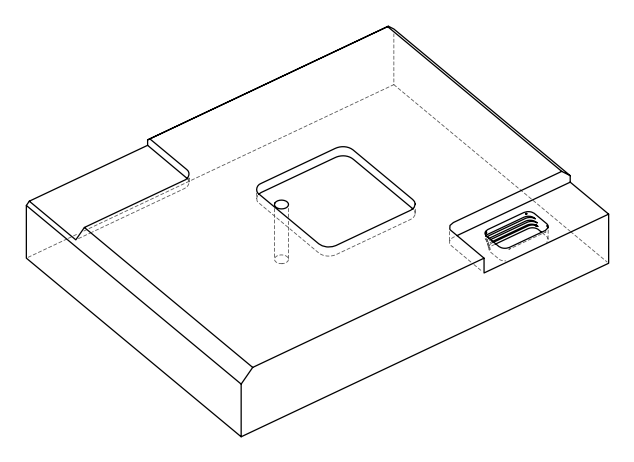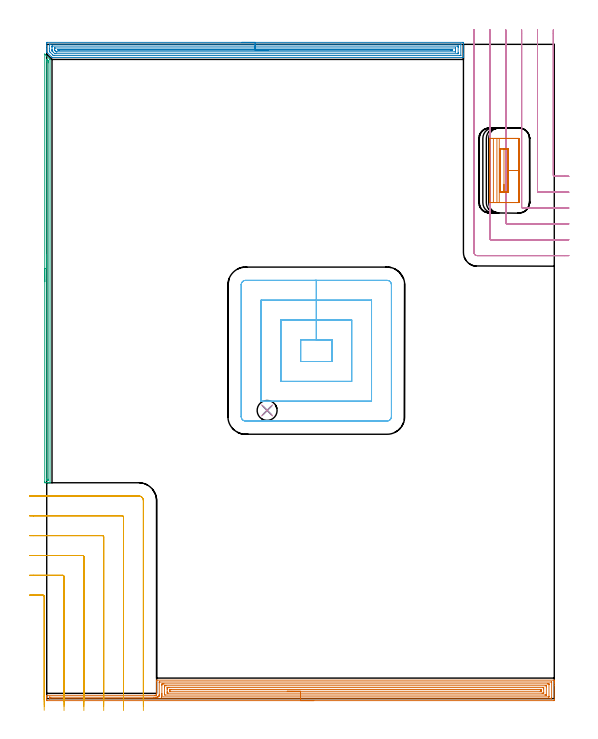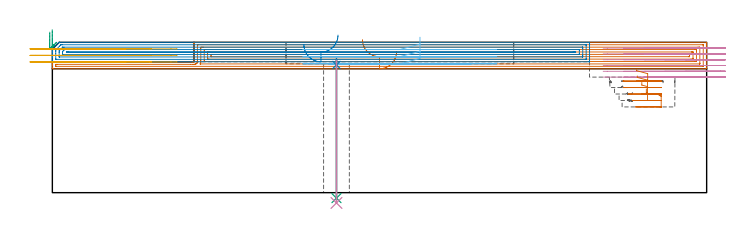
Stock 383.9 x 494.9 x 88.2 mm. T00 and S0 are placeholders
(PLAN: 10 operations, 6 tool changes, 65 min)
(1 AREA_MILL | FG_CHAMFER_SURFACE | UGT0205_001 | 16.02 min | 45767 mm3)
(2 AREA_MILL_1 | FG_CHAMFER_SURFACE_1 | UGT0205_001 | 12.74 min | 20890 mm3)
(3 AREA_MILL_2 | FG_CHAMFER_SURFACE_2 | UGT0205_001 | 5.32 min | 2594 mm3)
(4 MILL_CORNER_NOTCH_RECTANGULAR | CORNER_NOTCH_RECTANGULAR | UGT0201_010 | Follow Part, ap 4, ae 75% | 14.21 min | 234305 mm3)
(5 MILL_CORNER_NOTCH_RECTANGULAR_1 | CORNER_NOTCH_RECTANGULAR_1 | UGT0201_104 | Follow Part, ap 5, ae 75% | 6.58 min | 146609 mm3)
(6 MILL_RECTANGULAR_POCKET | POCKET_RECTANGULAR_STRAIGHT | UGT0201_104 | Follow Part, ap 5, ae 75% | 6.83 min | 210918 mm3)
(7 MILL_RECTANGULAR_POCKET_1 | POCKET_RECTANGULAR_STRAIGHT_1 | UGT0201_010 | Follow Part, ap 4, ae 75% | 2.55 min | 38267 mm3)
(8 SPOT_DRILL | STEP1HOLE | NXT0321_9005460120000 | 0.03 min | 5 mm3)
(9 DRILL_THROUGH_HOLE_INTO_CENTER | STEP1HOLE | NXT0301_065 | 0.33 min | 5206 mm3)
(10 DRILL_TO_ENLARGE_THROUGH_HOLE | STEP1HOLE | UGT0301_281 | 0.34 min | 8273 mm3)
(TOOL UGT0205_001 | Chamfer Mill 20 x 3 x 45 deg. | D20 FL50 Z2)
(TOOL UGT0201_010 | End Mill 16 mm | D16 FL22 Z2)
(TOOL UGT0201_104 | End Mill 20 mm | D20 FL22 Z2)
(TOOL NXT0321_9005460120000 | NC Spot Drill, 142deg, 12mm, Carbide, Uncoated | D12 PA142 FL30 Z2)
(TOOL NXT0301_065 | Carbide Drill 9.4mm [860.1-0940-075A1-MM 2214] | D9.4 PA140 FL98 Z2)
(TOOL UGT0301_281 | Twist Drill 15.1 mm | D15.1 PA118 FL120 Z2)
(OP 1 AREA_MILL)
G17 G21 G94 G90
T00 M6
G54
G17 G0 G90 X201.95 Y-1.5 S1061 M3
G43 Z98.2 H0
Z82.7
G94 G1 X201.912 Z81.828 F250.
X201.798 Z80.963
X201.609 Z80.112
X201.347 Z79.28
X201.013 Z78.474
X200.61 Z77.7
X200.141 Z76.964
X199.61 Z76.272
X199.021 Z75.629
X198.378 Z75.04
X197.686 Z74.508
X196.95 Z74.04
X196.176 Z73.637
X195.37 Z73.303
X194.538 Z73.041
X193.686 Z72.852
X192.822 Z72.738
X191.95 Z72.7
X0.628
X0.025 Y-1.493 Z72.703
X0.007 Y-1.491 Z72.705
X0. Y-0.891 Z73.303
Y0.534 Z74.73
Y0.894 Z75.089
Y1.615 Z75.814
Y1.924 Z76.124
X0.005 Y2.395 Z76.587
X0.01 Y2.497 Z76.689
X0.181 Y2.5 Z76.7
X82.032
X82.093 Y2.508 Z76.684
X82.098
X82.183 Y2.5 Z76.7
X82.246 Y2.508 Z76.685
X82.295 Y2.501 Z76.694
X82.298 Z76.695
X82.324
X82.329
X82.374 Y2.507 Z76.69
X82.379 Z76.689
X82.383 Y2.505 Z76.691
X82.399 Y2.5 Z76.7
X82.418
X82.427 Y2.506 Z76.691
X82.431 Y2.504 Z76.694
X82.52 Y2.5 Z76.7
X82.878 Y2.501 Z76.699
X83.1 Y2.5
Y13.081 Z87.276
Y13.391 Z87.585
X83.101 Y13.694 Z87.888
X83.106 Y13.92 Z88.113
X83.11 Y13.997 Z88.189
X83.325 Y14. Z88.2
X383.719
X383.89 Y13.997 Z88.188
X383.893 Y13.937 Z88.129
X383.9 Y13.508 Z87.708
Y13.22 Z87.419
Y12.499 Z86.694
Y11.245 Z85.443
Y9.821 Z84.016
Y-0.891 Z73.306
X383.898 Y-1.159 Z73.038
X383.89 Y-1.492 Z72.706
X383.558 Y-1.499 Z72.699
X191.95 Y-1.5 Z72.7
Y-0.086 Z74.114
X2.328
X2.154 Y-0.084 Z74.116
X2.038 Y-0.08 Z74.12
X2.008 Y-0.078 Z74.122
X2.005 Y-0.074 Z74.126
X2.003 Y-0.058 Z74.142
X2.001 Y0.001 Z74.201
Y0.998 Z75.198
X2.004 Y1.049 Z75.249
X2.009 Y1.073 Z75.273
X2.012 Y1.079 Z75.279
X2.032 Y1.081 Z75.281
X2.225 Y1.085 Z75.285
X2.416
X3.118 Y1.086 Z75.286
X81.09 Y1.085 Z75.285
X82.174 Y1.084 Z75.284
X82.878 Y1.091 Z75.291
X83.227 Y1.096 Z75.296
X83.539 Y1.127 Z75.327
X83.772 Y1.175 Z75.375
X84.036 Y1.258 Z75.458
X84.222 Y1.338 Z75.538
X84.394 Y1.431 Z75.631
X84.666 Y1.631 Z75.831
X84.745 Y1.708 Z75.908
X84.816 Y1.787 Z75.987
X84.929 Y1.945 Z76.145
X84.993 Y2.067 Z76.267
X85.066 Y2.28 Z76.48
X85.089 Y2.464 Z76.664
X85.093 Y2.679 Z76.879
X85.099 Y3.14 Z77.34
X85.1 Y12.065 Z86.265
X85.104 Y12.499 Z86.699
X85.107 Y12.556 Z86.756
X85.109 Y12.578 Z86.778
X85.212 Y12.581 Z86.781
X85.386 Y12.585 Z86.785
X85.473
X85.56 Y12.586 Z86.786
X381.572 Y12.585 Z86.785
X381.746 Y12.584 Z86.784
X381.861 Y12.58 Z86.78
X381.892 Y12.578 Z86.778
X381.894 Y12.574 Z86.774
X381.897 Y12.558 Z86.758
X381.899 Y12.499 Z86.699
X381.9 Y0.479 Z74.679
X381.896 Y0.001 Z74.201
X381.894 Y-0.05 Z74.15
X381.891 Y-0.071 Z74.129
X381.832 Y-0.079 Z74.121
X381.659 Y-0.084 Z74.116
X381.571 Y-0.085 Z74.115
X191.95 Y-0.086 Z74.114
Y1.328 Z75.528
X86.815 Y1.329 Z75.529
X86.777 Y1.33 Z75.53
X86.757 Y1.332 Z75.532
X86.753 Y1.334 Z75.534
X86.752 Y1.339 Z75.539
X86.903 Y1.646 Z75.846
X86.955 Y1.787 Z75.987
X87.047 Y2.087 Z76.287
X87.084 Y2.36 Z76.56
X87.093 Y2.679 Z76.879
X87.098 Y2.929 Z77.129
X87.1 Y3.572 Z77.772
Y3.82 Z78.02
Y10.068 Z84.268
X87.104 Y10.713 Z84.913
X87.109 Y10.952 Z85.152
X87.128 Y11.164 Z85.364
X87.348 Y11.167 Z85.367
X87.785 Y11.17 Z85.37
X88.242 Y11.171 Z85.371
X88.678
X378.802
X379.239 Y11.17 Z85.37
X379.696 Y11.167 Z85.367
X379.848 Y11.164 Z85.364
X379.89 Y11.155 Z85.355
X379.894 Y11.052 Z85.252
X379.898 Y10.917 Z85.117
X379.899 Y10.713 Z84.913
X379.9 Y10.51 Z84.71
X379.899 Y1.787 Z75.987
X379.898 Y1.585 Z75.785
X379.89 Y1.38 Z75.58
X379.887 Y1.335 Z75.535
X379.867 Y1.333 Z75.533
X379.811 Y1.331 Z75.531
X379.696 Y1.329 Z75.529
X191.95 Y1.328 Z75.528
Y2.743 Z76.943
X89.967
X89.137 Y2.75 Z76.95
X89.102 Y3.572 Z77.772
X89.1 Y3.608 Z77.808
X89.101 Y8.964 Z83.164
X89.137 Y9.75 Z83.95
X89.205 Y9.752 Z83.952
X90.031 Y9.757 Z83.957
X90.094
X377.078
X377.851 Y9.751 Z83.951
X377.89 Y9.75 Z83.95
X377.894 Y9.702 Z83.902
X377.897 Y9.593 Z83.793
X377.899 Y9.374 Z83.574
X377.9 Y8.936 Z83.136
X377.899 Y3.13 Z77.33
X377.897 Y2.909 Z77.109
X377.894 Y2.798 Z76.998
X377.89 Y2.75 Z76.95
X377.84 Y2.747 Z76.947
X377.014 Y2.743 Z76.943
X376.951
X191.95
Y4.157 Z78.357
X91.819 Y4.158 Z78.358
X91.228 Y4.161 Z78.361
X91.144 Y4.164 Z78.364
X91.11 Y4.172 Z78.372
X91.103 Y4.286 Z78.486
X91.101 Y4.465 Z78.665
X91.1 Y5.182 Z79.382
Y6.968 Z81.168
Y7.86 Z82.06
X91.102 Y8.035 Z82.235
X91.106 Y8.215 Z82.415
X91.11 Y8.303 Z82.503
X91.122 Y8.336 Z82.536
X91.203 Y8.338 Z82.538
X91.512 Y8.342 Z82.542
X91.819 Y8.343 Z82.543
X92.404
X374.918
X375.226 Y8.342 Z82.542
X375.817 Y8.338 Z82.538
X375.871 Y8.336 Z82.536
X375.89 Y8.326 Z82.526
X375.896 Y8.259 Z82.459
X375.898 Y8.035 Z82.235
X375.9 Y7.363 Z81.563
Y4.685 Z78.885
X375.899 Y4.465 Z78.665
X375.897 Y4.296 Z78.496
X375.894 Y4.213 Z78.413
X375.89 Y4.173 Z78.373
X375.879 Y4.164 Z78.364
X375.842 Y4.162 Z78.362
X375.533 Y4.158 Z78.358
X375.226 Y4.157 Z78.357
X374.64
X191.95
Y5.571 Z79.771
X93.392 Y5.572 Z79.772
X93.211 Y5.574 Z79.774
X93.122 Y5.578 Z79.778
X93.11 Y5.579 Z79.779
X93.106 Y5.593 Z79.793
X93.103 Y5.619 Z79.819
X93.1 Y5.863 Z80.063
X93.101 Y6.25 Z80.45
X93.104 Y6.752 Z80.952
X93.11 Y6.918 Z81.118
X93.267 Y6.922 Z81.122
X93.607 Y6.927 Z81.127
X93.821 Y6.928 Z81.128
X373.438
X373.654 Y6.927 Z81.127
X373.816 Y6.924 Z81.124
X373.888 Y6.922 Z81.122
X373.891 Y6.88 Z81.08
X373.898 Y6.684 Z80.884
X373.899 Y6.25 Z80.45
X373.898 Y5.791 Z79.991
X373.893 Y5.635 Z79.835
X373.89 Y5.584 Z79.784
X373.861 Y5.578 Z79.778
X373.778 Y5.576 Z79.776
X373.438 Y5.572 Z79.772
X373.224 Y5.571 Z79.771
X191.95
X191.078 Z79.809
X190.213 Z79.923
X189.362 Z80.112
X188.53 Z80.374
X187.724 Z80.708
X186.95 Z81.111
X186.214 Z81.58
X185.522 Z82.111
X184.879 Z82.7
X184.29 Z83.343
X183.758 Z84.035
X183.29 Z84.771
X182.887 Z85.545
X182.553 Z86.351
X182.291 Z87.183
X182.102 Z88.035
X181.988 Z88.899
X181.95 Z89.771
G0 Z98.2
M5
M2
(OP 2 AREA_MILL_1)
G17 G21 G94 G90
T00 M6
G54
G17 G0 G90 X147.6 Y496.4 S1061 M3
G43 Z98.2 H0
Z86.8
G94 G1 X147.638 Z85.929 F250.
X147.752 Z85.064
X147.941 Z84.212
X148.203 Z83.38
X148.537 Z82.574
X148.94 Z81.8
X149.409 Z81.064
X149.94 Z80.372
X150.529 Z79.729
X151.172 Z79.14
X151.864 Z78.609
X152.6 Z78.14
X153.374 Z77.737
X154.18 Z77.403
X155.012 Z77.141
X155.864 Z76.952
X156.728 Z76.838
X157.6 Z76.8
X314.567 Y496.399 Z76.801
X314.994 Y496.396 Z76.802
X315.19 Y496.392 Z76.806
X315.195 Y495.977 Z77.221
X315.2 Y495.354 Z77.843
Y488.062 Z85.133
Y486.667 Z86.529
Y486.303 Z86.892
Y485.573 Z87.627
Y485.351 Z87.849
X315.198 Y485.174 Z88.019
X315.19 Y485.002 Z88.189
X315.014 Y485. Z88.2
X4.21
X4.005 Y485.004 Z88.189
X3.813 Y485.187 Z88.013
X0.185 Y488.814 Z84.384
X0.061 Y488.941 Z84.257
X0.01 Y488.996 Z84.201
X0.001 Y489.304 Z83.89
X0. Y489.671 Z83.529
Y489.97 Z83.23
Y490.7 Z82.496
Y491.944 Z81.253
Y493.338 Z79.858
Y493.96 Z79.236
Y495.719 Z77.478
X0.003 Y495.977 Z77.221
X0.01 Y496.392 Z76.805
X0.206 Y496.396 Z76.802
X0.633 Y496.4 Z76.8
X157.6
Y494.986 Z78.214
X312.892
X313.149 Y494.984 Z78.216
X313.18 Y494.982 Z78.218
X313.189 Y494.979 Z78.221
X313.193 Y494.972 Z78.228
X313.198 Y494.935 Z78.265
X313.199 Y494.899 Z78.301
X313.2 Y494.683 Z78.517
X313.199 Y486.63 Z86.57
X313.195 Y486.519 Z86.681
X313.19 Y486.446 Z86.754
X313.185 Y486.421 Z86.779
X312.665 Y486.414 Z86.786
X5.885 Y486.415 Z86.785
X5.105 Y486.42 Z86.78
X5.057 Y486.421 Z86.779
X5.006 Y486.456 Z86.744
X4.898 Y486.559 Z86.641
X4.685 Y486.768 Z86.432
X4.267 Y487.182 Z86.018
X2.421 Y489.029 Z84.171
X2.032 Y489.43 Z83.77
X2.01 Y489.82 Z83.38
X2.003 Y490.232 Z82.968
X2. Y491.579 Z81.621
Y494.632 Z78.568
X2.001 Y494.77 Z78.43
X2.005 Y494.881 Z78.319
X2.01 Y494.954 Z78.246
X2.015 Y494.979 Z78.221
X2.535 Y494.985 Z78.215
X157.6 Y494.986 Z78.214
Y493.571 Z79.629
X311.069
X311.132 Y493.57 Z79.63
X311.173 Y493.567 Z79.633
X311.189 Y493.565 Z79.635
X311.191 Y493.544 Z79.656
X311.197 Y493.338 Z79.862
X311.2 Y493.132 Z80.068
Y492.459 Z80.741
Y488.734 Z84.466
X311.197 Y488.062 Z85.138
X311.194 Y487.861 Z85.339
X311.188 Y487.835 Z85.365
X311.166 Y487.833 Z85.367
X311.108 Y487.831 Z85.369
X310.99 Y487.829 Z85.371
X6.893
X6.234 Y487.83 Z85.37
X6.118 Y487.833 Z85.367
X6.092 Y487.835 Z85.365
X6.061 Y487.85 Z85.35
X5.999 Y487.904 Z85.296
X5.839 Y488.062 Z85.138
X5.105 Y488.794 Z84.406
X4.958 Y488.941 Z84.259
X4.21 Y489.693 Z83.507
X4.09 Y489.82 Z83.38
X4.01 Y489.926 Z83.274
X4.004 Y490.023 Z83.177
X4.001 Y490.7 Z82.5
X4. Y490.907 Z82.293
Y492.665 Z80.535
X4.003 Y493.338 Z79.862
X4.006 Y493.539 Z79.661
X4.012 Y493.565 Z79.635
X4.033 Y493.567 Z79.633
X4.092 Y493.569 Z79.631
X4.21 Y493.571 Z79.629
X157.6
Y492.157 Z81.043
X309.05 Y492.156 Z81.044
X309.136 Y492.155 Z81.045
X309.174 Y492.152 Z81.048
X309.19 Y492.15 Z81.05
X309.192 Y492.128 Z81.072
X309.196 Y492.019 Z81.181
X309.2 Y491.58 Z81.62
Y489.821 Z83.379
X309.196 Y489.381 Z83.819
X309.192 Y489.272 Z83.928
X309.19 Y489.251 Z83.949
X309.16 Y489.248 Z83.952
X309.09 Y489.245 Z83.955
X308.893 Y489.243 Z83.957
X7.788
X7.48 Y489.244 Z83.956
X7.188 Y489.248 Z83.952
X7.119 Y489.25 Z83.95
X7.026 Y489.335 Z83.865
X6.893 Y489.458 Z83.742
X6.533 Y489.82 Z83.38
X6.183 Y490.178 Z83.022
X6.01 Y490.372 Z82.828
X6.006 Y490.48 Z82.72
X6. Y490.699 Z82.501
Y491.579 Z81.621
X6.004 Y492.019 Z81.181
X6.008 Y492.128 Z81.072
X6.01 Y492.149 Z81.051
X6.04 Y492.152 Z81.048
X6.11 Y492.154 Z81.046
X6.306 Y492.157 Z81.043
X157.6
Y490.743 Z82.457
X305.579
X306.475 Y490.742 Z82.458
X306.518 Y490.74 Z82.46
X307.095 Y490.7 Z82.5
X306.559 Y490.659 Z82.541
X306.518 Y490.658 Z82.542
X305.667 Y490.657 Z82.543
X9.62
X8.725 Y490.658 Z82.542
X8.682 Y490.66 Z82.54
X8.187 Y490.7 Z82.5
X8.641 Y490.74 Z82.46
X8.682 Y490.742 Z82.458
X9.533 Y490.743 Z82.457
X157.6
X158.472 Z82.495
X159.337 Z82.609
X160.188 Z82.798
X161.02 Z83.06
X161.826 Z83.394
X162.6 Z83.797
X163.336 Z84.265
X164.028 Z84.796
X164.671 Z85.386
X165.26 Z86.029
X165.792 Z86.721
X166.26 Z87.457
X166.663 Z88.231
X166.997 Z89.037
X167.259 Z89.869
X167.448 Z90.72
X167.562 Z91.585
X167.6 Z92.457
G0 Z98.2
M5
M2
(OP 3 AREA_MILL_2)
G17 G21 G94 G90
T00 M6
G54
G17 G0 G90 X-1.5 Y315.4 S1061 M3
G43 Z98.2 H0
Z94.2
G94 G1 Y315.438 Z93.328 F250.
Y315.552 Z92.464
Y315.741 Z91.612
Y316.003 Z90.78
Y316.337 Z89.974
Y316.74 Z89.2
Y317.208 Z88.464
Y317.74 Z87.772
Y318.329 Z87.129
Y318.972 Z86.54
Y319.664 Z86.009
Y320.4 Z85.54
Y321.174 Z85.137
Y321.98 Z84.803
Y322.812 Z84.541
Y323.664 Z84.352
Y324.528 Z84.238
Y325.4 Z84.2
Y487.169
X-1.499 Y487.433 Z84.199
X-1.495 Y487.477 Z84.202
X-1.494 Y487.483 Z84.203
X-1.455 Y487.456 Z84.243
X2.251 Y483.749 Z87.951
X2.438 Y483.56 Z88.134
X2.497 Y483.495 Z88.189
X2.5 Y483.328 Z88.2
Y163.456
X2.497 Y163.31 Z88.188
X2.409 Y163.303 Z88.101
X2.315 Y163.3 Z88.014
X1.109 Z86.809
X0.5 Z86.196
X0.196 Z85.892
X-1.111 Z84.584
X-1.236 Y163.303 Z84.459
X-1.493 Y163.31 Z84.202
X-1.497 Y163.634 Z84.2
X-1.5 Y163.903
Y325.4
X-0.086 Z85.614
X-0.085 Y482.436 Z85.615
X-0.083 Y483.035 Z85.617
X-0.079 Y483.328 Z85.621
X-0.072 Y483.611 Z85.628
X0.219 Y483.328 Z85.919
X0.5 Y483.05 Z86.2
X0.803 Y482.747 Z86.503
X0.957 Y482.591 Z86.657
X1.033 Y482.51 Z86.733
X1.069 Y482.469 Z86.769
X1.079 Y482.436 Z86.779
X1.084 Y481.836 Z86.784
X1.085 Y481.544 Z86.785
X1.086 Y480.942 Z86.786
X1.085 Y165.978 Z86.785
X1.084 Y165.687 Z86.784
X1.081 Y165.386 Z86.781
X1.079 Y165.32 Z86.779
X1.002 Y165.31 Z86.702
X0.873 Y165.303 Z86.573
X0.5 Y165.301 Z86.2
X0.006 Y165.302 Z85.706
X-0.066 Y165.308 Z85.634
X-0.079 Y165.311 Z85.621
X-0.081 Y165.334 Z85.619
X-0.084 Y165.395 Z85.616
X-0.085 Y165.687 Z85.615
X-0.086 Y166.289 Z85.614
Y325.4
Y326.272 Z85.652
Y327.136 Z85.766
Y327.988 Z85.955
Y328.82 Z86.217
Y329.626 Z86.551
Y330.4 Z86.954
Y331.136 Z87.423
Y331.828 Z87.954
Y332.471 Z88.543
Y333.06 Z89.186
Y333.592 Z89.879
Y334.06 Z90.614
Y334.463 Z91.388
Y334.797 Z92.194
Y335.059 Z93.026
Y335.248 Z93.878
Y335.362 Z94.743
Y335.4 Z95.614
G0 Z98.2
M5
M2
(OP 4 MILL_CORNER_NOTCH_RECTANGULAR)
G17 G21 G94 G90
T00 M6
G54
G17 G0 G90 X383.194 Y505.9 S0 M3
G43 Z98.2 H0
Z84.8
G94 G1 X383.2 Y502.9 F250.
Y502.776 F500.
Y395.894
G3 X383.994 Y395.1 R0.8
G1 X391.9
X394.9 F250.
G0 Z98.2
X371.192 Y505.9
Z84.8
G1 X371.2 Y502.9
Y502.776 F500.
Y383.894
G3 X371.994 Y383.1 R0.8
G1 X391.9
X394.9 F250.
G0 Z98.2
X359.189 Y505.9
Z84.8
G1 X359.2 Y502.9
Y502.776 F500.
Y371.895
G3 X359.995 Y371.1 R0.8
G1 X391.9
X394.9 F250.
G0 Z98.2
X347.184 Y505.9
Z84.8
G1 X347.2 Y502.9
Y502.776 F500.
Y359.895
G3 X347.995 Y359.1 R0.8
G1 X391.9
X394.9 F250.
G0 Z98.2
X335.168 Y505.9
Z84.8
G1 X335.199 Y502.9
X335.2 Y502.776 F500.
Y347.895
G3 X335.995 Y347.1 R0.8
G1 X391.9
X394.9 F250.
G0 Z98.2
X323.2 Y505.776
Z84.8
G1 Y502.776
Y337.5 F500.
G3 X325.6 Y335.1 R2.4
G1 X391.9
X394.9 F250.
G0 Z98.2
X383.2 Y505.9
Z81.4
G1 Y502.9
Y395.894 F500.
G3 X383.994 Y395.1 R0.8
G1 X391.9
X394.9 F250.
G0 Z98.2
X371.2 Y505.9
Z81.4
G1 Y502.9
Y383.894 F500.
G3 X371.994 Y383.1 R0.8
G1 X391.9
X394.9 F250.
G0 Z98.2
X359.2 Y505.9
Z81.4
G1 Y502.9
Y371.895 F500.
G3 X359.995 Y371.1 R0.8
G1 X391.9
X394.9 F250.
G0 Z98.2
X347.2 Y505.9
Z81.4
G1 Y502.9
Y359.895 F500.
G3 X347.995 Y359.1 R0.8
G1 X391.9
X394.9 F250.
G0 Z98.2
X335.2 Y505.9
Z81.4
G1 Y502.9
Y347.895 F500.
G3 X335.995 Y347.1 R0.8
G1 X391.9
X394.9 F250.
G0 Z98.2
X323.2 Y505.9
Z81.4
G1 Y502.9
Y337.5 F500.
G3 X325.6 Y335.1 R2.4
G1 X391.9
X394.9 F250.
G0 Z98.2
X383.2 Y505.9
Z78.
G1 Y502.9
Y395.894 F500.
G3 X383.994 Y395.1 R0.8
G1 X391.9
X394.9 F250.
G0 Z98.2
X371.2 Y505.9
Z78.
G1 Y502.9
Y383.894 F500.
G3 X371.994 Y383.1 R0.8
G1 X391.9
X394.9 F250.
G0 Z98.2
X359.2 Y505.9
Z78.
G1 Y502.9
Y371.895 F500.
G3 X359.995 Y371.1 R0.8
G1 X391.9
X394.9 F250.
G0 Z98.2
X347.2 Y505.9
Z78.
G1 Y502.9
Y359.895 F500.
G3 X347.995 Y359.1 R0.8
G1 X391.9
X394.9 F250.
G0 Z98.2
X335.2 Y505.9
Z78.
G1 Y502.9
Y347.895 F500.
G3 X335.995 Y347.1 R0.8
G1 X391.9
X394.9 F250.
G0 Z98.2
X323.2 Y505.9
Z78.
G1 Y502.9
Y337.5 F500.
G3 X325.6 Y335.1 R2.4
G1 X391.9
X394.9 F250.
G0 Z98.2
X383.2 Y505.9
Z74.6
G1 Y502.9
Y395.894 F500.
G3 X383.994 Y395.1 R0.8
G1 X391.9
X394.9 F250.
G0 Z98.2
X371.2 Y505.9
Z74.6
G1 Y502.9
Y383.894 F500.
G3 X371.994 Y383.1 R0.8
G1 X391.9
X394.9 F250.
G0 Z98.2
X359.2 Y505.9
Z74.6
G1 Y502.9
Y371.895 F500.
G3 X359.995 Y371.1 R0.8
G1 X391.9
X394.9 F250.
G0 Z98.2
X347.2 Y505.9
Z74.6
G1 Y502.9
Y359.895 F500.
G3 X347.995 Y359.1 R0.8
G1 X391.9
X394.9 F250.
G0 Z98.2
X335.2 Y505.9
Z74.6
G1 Y502.9
Y347.895 F500.
G3 X335.995 Y347.1 R0.8
G1 X391.9
X394.9 F250.
G0 Z98.2
X323.2 Y505.9
Z74.6
G1 Y502.9
Y337.5 F500.
G3 X325.6 Y335.1 R2.4
G1 X391.9
X394.9 F250.
G0 Z98.2
X383.2 Y505.9
Z71.2
G1 Y502.9
Y395.894 F500.
G3 X383.994 Y395.1 R0.8
G1 X391.9
X394.9 F250.
G0 Z98.2
X371.2 Y505.9
Z71.2
G1 Y502.9
Y383.894 F500.
G3 X371.994 Y383.1 R0.8
G1 X391.9
X394.9 F250.
G0 Z98.2
X359.2 Y505.9
Z71.2
G1 Y502.9
Y371.895 F500.
G3 X359.995 Y371.1 R0.8
G1 X391.9
X394.9 F250.
G0 Z98.2
X347.2 Y505.9
Z71.2
G1 Y502.9
Y359.895 F500.
G3 X347.995 Y359.1 R0.8
G1 X391.9
X394.9 F250.
G0 Z98.2
X335.2 Y505.9
Z71.2
G1 Y502.9
Y347.895 F500.
G3 X335.995 Y347.1 R0.8
G1 X391.9
X394.9 F250.
G0 Z98.2
X323.2 Y505.9
Z71.2
G1 Y502.9
Y337.5 F500.
G3 X325.6 Y335.1 R2.4
G1 X391.9
X394.9 F250.
G0 Z98.2
X383.2 Y505.9
Z67.8
G1 Y502.9
Y395.894 F500.
G3 X383.994 Y395.1 R0.8
G1 X391.9
X394.9 F250.
G0 Z98.2
X371.2 Y505.9
Z67.8
G1 Y502.9
Y383.894 F500.
G3 X371.994 Y383.1 R0.8
G1 X391.9
X394.9 F250.
G0 Z98.2
X359.2 Y505.9
Z67.8
G1 Y502.9
Y371.895 F500.
G3 X359.995 Y371.1 R0.8
G1 X391.9
X394.9 F250.
G0 Z98.2
X347.2 Y505.9
Z67.8
G1 Y502.9
Y359.895 F500.
G3 X347.995 Y359.1 R0.8
G1 X391.9
X394.9 F250.
G0 Z98.2
X335.2 Y505.9
Z67.8
G1 Y502.9
Y347.895 F500.
G3 X335.995 Y347.1 R0.8
G1 X391.9
X394.9 F250.
G0 Z98.2
X323.2 Y505.9
Z67.8
G1 Y502.9
Y337.5 F500.
G3 X325.6 Y335.1 R2.4
G1 X391.9
X394.9 F250.
G0 Z98.2
M5
M2
(OP 5 MILL_CORNER_NOTCH_RECTANGULAR_1)
G17 G21 G94 G90
T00 M6
G54
G17 G0 G90 X-1.9 Y-1.151 S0 M3
G43 Z98.2 H0
Z84.367
G94 G1 Y1.849 F250.
Y77.307 F500.
G3 X-2.893 Y78.3 R1.
G1 X-10.
X-13. F250.
G0 Z98.2
X13.1 Y-1.333
Z84.367
G1 Y1.667
Y92.306 F500.
G3 X12.106 Y93.3 R1.
G1 X-10.
X-13. F250.
G0 Z98.2
X28.1 Y-1.333
Z84.367
G1 Y1.667
Y107.306 F500.
G3 X27.106 Y108.3 R1.
G1 X-10.
X-13. F250.
G0 Z98.2
X43.1 Y-1.333
Z84.367
G1 Y1.667
Y122.306 F500.
G3 X42.106 Y123.3 R1.
G1 X-10.
X-13. F250.
G0 Z98.2
X58.1 Y-1.333
Z84.367
G1 Y1.667
Y137.305 F500.
G3 X57.105 Y138.3 R1.
G1 X-10.
X-13. F250.
G0 Z98.2
X73.1 Y-1.333
Z84.367
G1 Y1.667
Y149.8 F500.
G3 X69.6 Y153.3 R3.5
G1 X-10.
X-13. F250.
G0 Z98.2
X-1.9 Y-4.984
Z80.533
G1 Y-1.984
Y77.307 F500.
G3 X-2.893 Y78.3 R1.
G1 X-10.
X-13. F250.
G0 Z98.2
X13.1 Y-5.167
Z80.533
G1 Y-2.167
Y92.307 F500.
G3 X12.107 Y93.3 R1.
G1 X-10.
X-13. F250.
G0 Z98.2
X28.1 Y-5.167
Z80.533
G1 Y-2.167
Y107.306 F500.
G3 X27.106 Y108.3 R1.
G1 X-10.
X-13. F250.
G0 Z98.2
X43.1 Y-5.167
Z80.533
G1 Y-2.167
Y122.306 F500.
G3 X42.106 Y123.3 R1.
G1 X-10.
X-13. F250.
G0 Z98.2
X58.1 Y-5.167
Z80.533
G1 Y-2.167
Y137.305 F500.
G3 X57.105 Y138.3 R1.
G1 X-10.
X-13. F250.
G0 Z98.2
X73.1 Y-5.167
Z80.533
G1 Y-2.167
Y149.8 F500.
G3 X69.6 Y153.3 R3.5
G1 X-10.
X-13. F250.
G0 Z98.2
X-1.9 Y-8.817
Z76.7
G1 Y-5.817
Y77.307 F500.
G3 X-2.893 Y78.3 R1.
G1 X-10.
X-13. F250.
G0 Z98.2
X13.1 Y-8.999
Z76.7
G1 Y-5.999
Y92.307 F500.
G3 X12.107 Y93.3 R1.
G1 X-10.
X-13. F250.
G0 Z98.2
X28.1 Y-8.999
Z76.7
G1 Y-5.999
Y107.306 F500.
G3 X27.106 Y108.3 R1.
G1 X-10.
X-13. F250.
G0 Z98.2
X43.1 Y-8.999
Z76.7
G1 Y-5.999
Y122.306 F500.
G3 X42.106 Y123.3 R1.
G1 X-10.
X-13. F250.
G0 Z98.2
X58.1 Y-8.999
Z76.7
G1 Y-5.999
Y137.305 F500.
G3 X57.105 Y138.3 R1.
G1 X-10.
X-13. F250.
G0 Z98.2
X73.1 Y-8.999
Z76.7
G1 Y-5.999
Y149.8 F500.
G3 X69.6 Y153.3 R3.5
G1 X-10.
X-13. F250.
G0 Z98.2
M5
M2
(OP 6 MILL_RECTANGULAR_POCKET)
G17 G21 G94 G90
T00 M6
G54
G17 G0 G90 X215.7 Y256.329 S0 M3
G43 Z98.2 H0
Z91.2
G94 G1 Y271.4 Z87.162 F250.
X203.9 Z84.
X192.1 F500.
Y255.
X215.7
Y271.4
X203.9
Y286.4
X177.1
Y240.
X230.7
Y286.4
X203.9
Y301.4
X162.1
Y225.
X245.7
Y301.4
X203.9
Y316.4
X150.4
G3 X147.1 Y313.1 R3.3
G1 Y213.3
G3 X150.4 Y210. R3.3
G1 X257.4
G3 X260.7 Y213.3 R3.3
G1 Y313.1
G3 X257.4 Y316.4 R3.3
G1 X203.9
X202.9
G0 X215.7 Y256.329 Z87.
G1 Y271.4 Z82.962 F250.
X203.9 Z79.8
X192.1 F500.
Y255.
X215.7
Y271.4
X203.9
Y286.4
X177.1
Y240.
X230.7
Y286.4
X203.9
Y301.4
X162.1
Y225.
X245.7
Y301.4
X203.9
Y316.4
X150.4
G3 X147.1 Y313.1 R3.3
G1 Y213.3
G3 X150.4 Y210. R3.3
G1 X257.4
G3 X260.7 Y213.3 R3.3
G1 Y313.1
G3 X257.4 Y316.4 R3.3
G1 X203.9
X202.9
G0 X215.7 Y256.329 Z82.8
G1 Y271.4 Z78.762 F250.
X203.9 Z75.6
X192.1 F500.
Y255.
X215.7
Y271.4
X203.9
Y286.4
X177.1
Y240.
X230.7
Y286.4
X203.9
Y301.4
X162.1
Y225.
X245.7
Y301.4
X203.9
Y316.4
X150.4
G3 X147.1 Y313.1 R3.3
G1 Y213.3
G3 X150.4 Y210. R3.3
G1 X257.4
G3 X260.7 Y213.3 R3.3
G1 Y313.1
G3 X257.4 Y316.4 R3.3
G1 X203.9
X202.9
G0 Z98.2
M5
M2
(OP 7 MILL_RECTANGULAR_POCKET_1)
G17 G21 G94 G90
T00 M6
G54
G17 G0 G90 X342.8 Y385.741 S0 M3
G43 Z98.2 H0
Z72.25
G94 G1 Y383.2 Z71.569 F250.
X349.3 Z69.828
Y399.5 Z65.46
Y415.8 F500.
X342.8
Y383.2
X349.3
Y399.5
X357.3
Y423.4
G3 X356.9 Y423.8 R0.4
G1 X335.2
G3 X334.8 Y423.4 R0.4
G1 Y375.6
G3 X335.2 Y375.2 R0.4
G1 X356.9
G3 X357.3 Y375.6 R0.4
G1 Y399.5
Y400.5
G0 X343.205 Y386.381 Z68.46
G1 Y383.279 Z67.629 F250.
X349.222 Y383.278 Z66.017
Y399.5 Z61.67
Y415.721 F500.
X343.205
Y383.279
X349.222 Y383.278
Y399.5
X357.222
Y421.475
X357.207 Y423.631
X356.943 Y423.713
X335.207 Y423.721
Y375.287
X335.366 Y375.277
X336.764 Y375.275
X356.519 Y375.278
X357.097 Y375.324
X357.185 Y375.466
X357.209 Y375.541
X357.222 Y375.766
Y399.5
Y400.5
G0 X345.862 Y389.038 Z64.67
G1 Y383.278 Z63.127 F250.
X349.222 Z62.227
Y399.5 Z57.88
Y415.721 F500.
X345.862
Y383.278
X349.222
Y399.5
X357.222
Y421.475
X357.207 Y423.631
X356.943 Y423.713
X337.862 Y423.72
Y375.28
X356.519 Y375.278
X357.097 Y375.324
X357.185 Y375.466
X357.209 Y375.541
X357.222 Y375.766
Y399.5
Y400.5
G0 X348.51 Y391.686 Z60.88
G1 Y383.279 Z58.627 F250.
X349.222 Z58.436
Y399.5 Z54.09
Y415.721 F500.
X348.51
Y383.279
X349.222
Y399.5
X357.222
Y421.475
X357.207 Y423.631
X356.943 Y423.713
X340.516 Y423.72
X340.514 Y375.28
X356.519 Y375.278
X357.097 Y375.324
X357.185 Y375.466
X357.209 Y375.541
X357.222 Y375.766
Y399.5
Y400.5
G0 X355.926 Y375.278 Z57.09
G1 X356.519 Z56.931 F250.
X357.097 Y375.324 Z56.776
X357.185 Y375.466 Z56.731
X357.209 Y375.541 Z56.71
X357.222 Y375.766 Z56.65
Y399.463 Z50.3
Y421.475 F500.
X357.207 Y423.631
X356.943 Y423.713
X342.299 Y423.722
X342.301 Y375.276
X356.519 Y375.278
X357.097 Y375.324
X357.185 Y375.466
X357.209 Y375.541
X357.222 Y375.766
Y399.463
Y400.463
G0 Z98.2
M5
M2
(OP 8 SPOT_DRILL)
G17 G21 G94 G90
T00 M6
G54
G17 G0 G90 X166.7 Y218. S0 M3
G43 Z98.2 H0
G94 G81 G98 Z74.95 F250. R78.6
G80
M5
M2
(OP 9 DRILL_THROUGH_HOLE_INTO_CENTER)
G17 G21 G94 G90
T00 M6
G54
G17 G0 G90 X166.7 Y218. S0 M3
G43 Z98.2 H1
G94 G73 G98 Z-3.211 F250. Q8.757 R77.6
G80
M5
M2
(OP 10 DRILL_TO_ENLARGE_THROUGH_HOLE)
G17 G21 G94 G90
T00 M6
G54
G17 G0 G90 X166.7 Y218. S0 M3
G43 Z98.2 H0
G94 G73 G98 Z-6.036 F250. Q13.606 R77.6
G80
M5
M2
